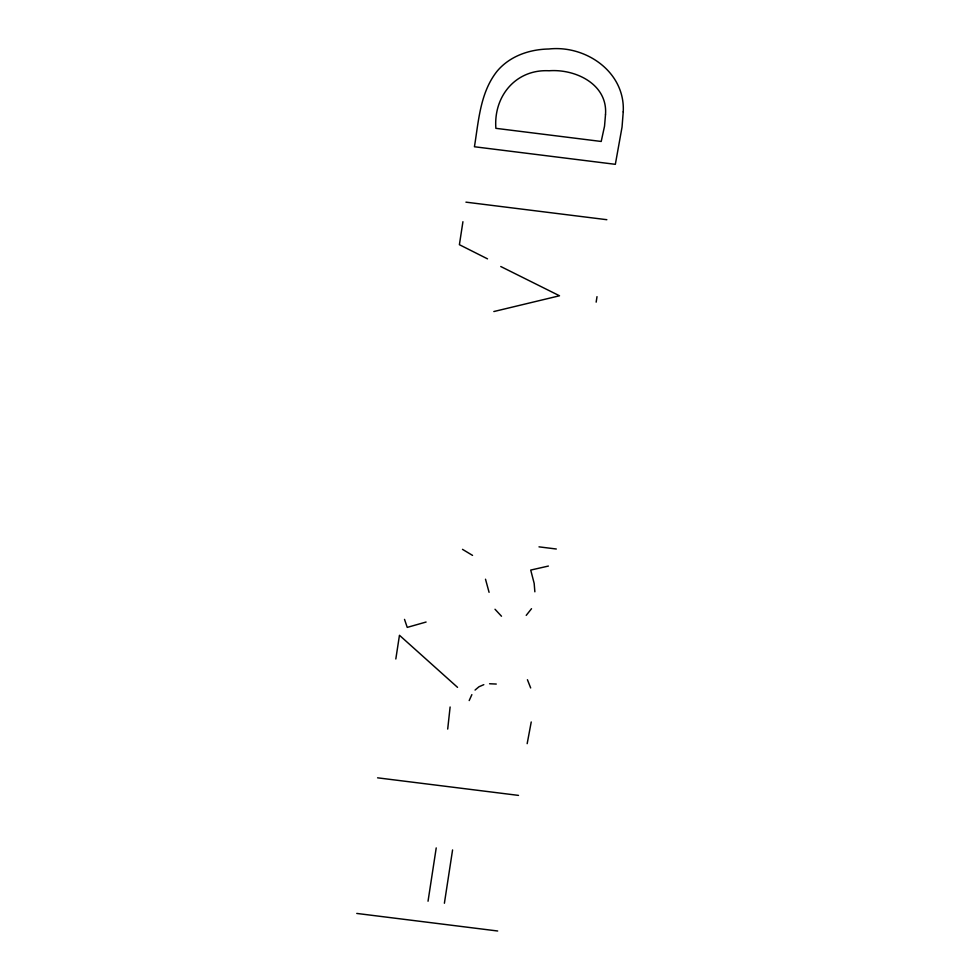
<?xml version="1.0" encoding="UTF-8"?>
<svg xmlns="http://www.w3.org/2000/svg" width="980" height="980" viewBox="0 0 980 980"><rect width="100%" height="100%" fill="white"/><g stroke="black" fill="none" stroke-linecap="round" stroke-linejoin="round"><path stroke-width="1.47" d="M447.701 729.071L450.114 706.997M395.822 658.989L399.46 635.273L457.538 687.348M462.928 221.713L459.399 244.694L487.513 258.855M428.04 901.22L436.223 847.908M444.393 903.254L452.576 849.942M596.159 302.146L597.004 296.658M527.167 743.661L531.234 721.966M469.187 700.565L471.87 694.636M526.223 615.366L531.515 608.702M475.055 690.067L478.963 686.772L483.802 684.665M426.092 622.03L407.239 627.384L404.52 619.385M493.834 311.542L559.494 295.776L500.755 266.511M548.396 566.06L530.719 570.078L534.173 583.382L534.86 591.81M489.571 683.758L496.272 684.052M465.929 202.15L606.853 219.704M539 546.852L556.309 549.008M377.582 777.826L518.494 795.393M356.769 913.433L497.681 931M462.499 549.351L472.544 555.391M495.01 609.254L501.491 616.236M527.424 679.716L530.67 687.948M485.504 579.217L489.081 592.324M623.231 111.867L622.043 127.069L615.342 164.321L474.43 146.755C478.644 121.006 480.09 92.818 496.909 71.442C509.576 56.105 529.445 49.331 548.874 49C585.954 44.908 625.412 72.14 623.231 111.867M605.493 114.734L604.538 126.151L601.206 141.463L495.88 128.331C493.406 96.175 515.909 68.968 549.094 70.768C575.407 68.772 608.004 84.194 605.493 114.734"/></g></svg>
